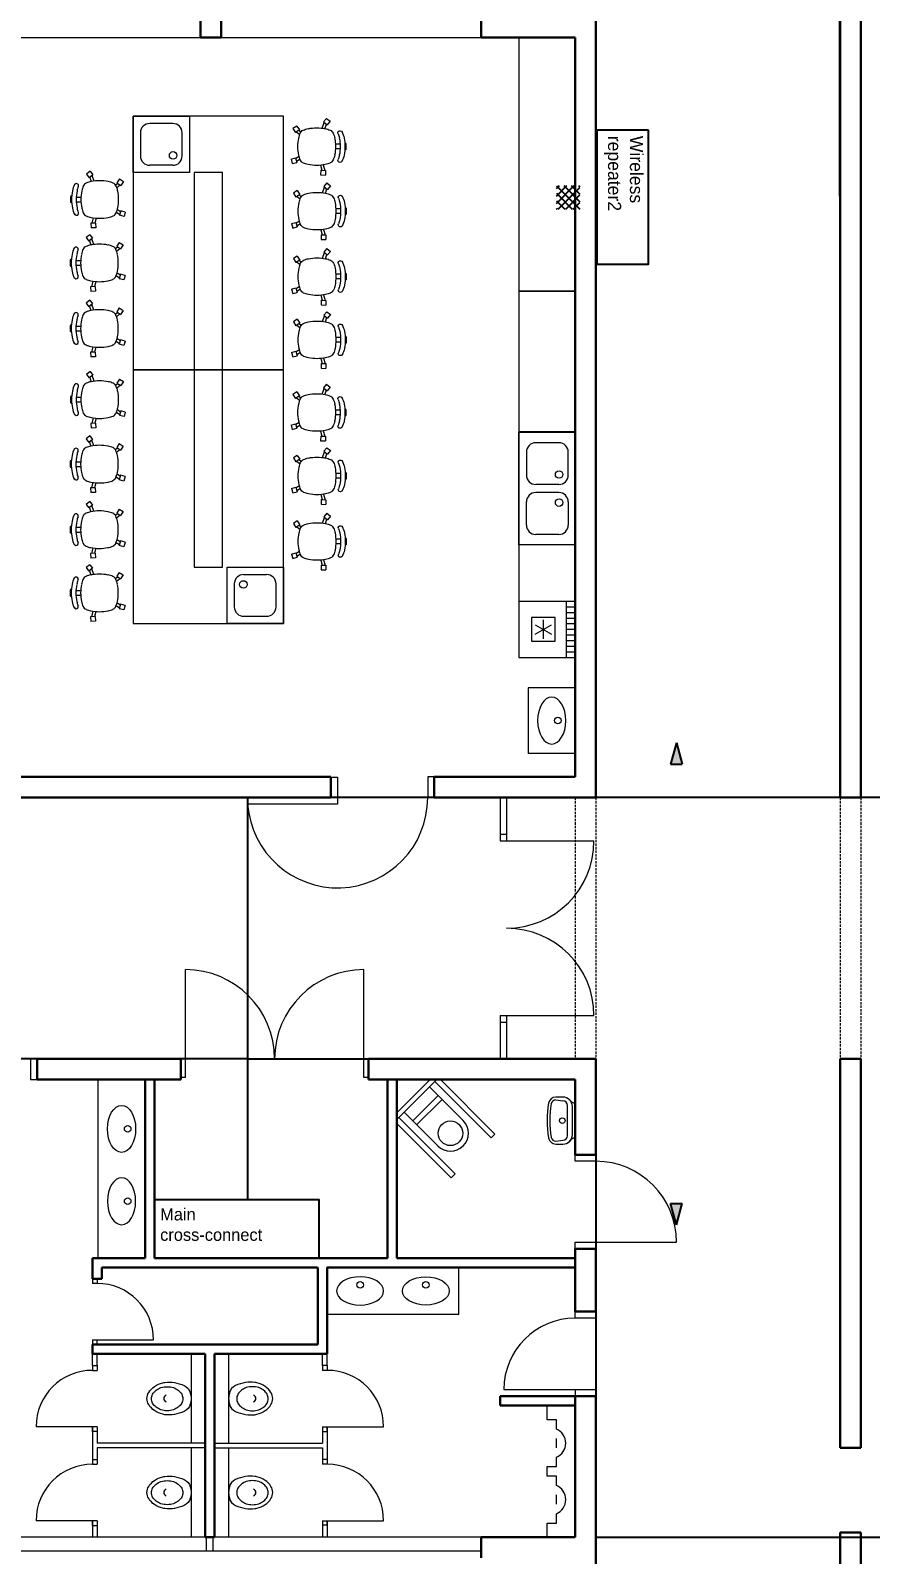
# Model space of a CAD drawing. Header units: inches. Extents: x 11 to 1053, y 2 to 902.
# Drawn here: x 290.2 to 379.7, y 363.3 to 525.5 of the extents above; entities that cross this region are included whole.
import ezdxf

# ---------------------------------------------------------------- set-up
doc = ezdxf.new("R2010")
doc.units = ezdxf.units.IN
doc.header["$MEASUREMENT"] = 0
doc.linetypes.add('DASHED2', pattern=[0.375, 0.25, -0.125])
for name, color, linetype, lineweight in [('A-GREDE', 5, 'DASHED2', 0), ('A-SANITARIJE', 253, 'Continuous', 0), ('OPREMA', 253, 'Continuous', 0), ('PROZORI I VRATA', 5, 'Continuous', 0), ('STOLARIJA', 5, 'Continuous', 0), ('ZID', 5, 'Continuous', 30)]:
    doc.layers.add(name, color=color, linetype=linetype, lineweight=lineweight)
doc.layers.add('SRAFURA', color=2, linetype='Continuous')

# ---------------------------------------------------------------- blocks, each defined once
blk = doc.blocks.new('IUM_5030')
at = {"layer": 'A-SANITARIJE'}
for p, q in [((18.5, 0), (-18.5, 0)), ((-25, -13), (-25, -20.5)), ((-22, -20.5), (-21, -13)), ((16, -8), (-16, -8)), ((15, -3), (-15, -3)), ((22, -20.5), (21, -13)), ((25, -20.5), (25, -13))]:
    blk.add_line(p, q, dxfattribs=at)
blk.add_circle((0, -13.7), 3, dxfattribs=at)
for centre, radius, start, end in [((-15, -13), 10, 90, 180), ((-25.5, 0.3), 6.94, 302.7149, 357.9304), ((-16, -13), 5, 90, 180), ((15, -13), 10, 0, 90), ((16, -13), 5, 0, 90), ((25.5, 0.3), 6.94, 182.0696, 237.2851), ((-17, -20.5), 8, 180, 259.976), ((-17, -20.5), 5, 180, 259.976), ((0, 75.7), 105.7, 259.976, 280.024), ((0, 75.7), 102.7, 259.976, 280.024), ((17, -20.5), 5, 280.024, 0), ((17, -20.5), 8, 280.024, 0)]:
    blk.add_arc(centre, radius, start, end, dxfattribs=at)
blk = doc.blocks.new('lab.st.')
at = {"layer": 'OPREMA', "lineweight": 9}
for p, q in [((-27, 13), (-25.7, 17.8)), ((-25.7, 17.8), (-20.9, 16.5)), ((-22.2, 11.6), (-20.9, 16.5)), ((4.2, 19.5), (5.6, 24.8)), ((4.5, 29.8), (9.5, 30)), ((4.7, 24.8), (4.5, 29.8)), ((4.7, 24.8), (9.7, 25)), ((7.2, 19.1), (8.8, 25)), ((9.7, 25), (9.5, 30)), ((-27, 13), (-22.2, 11.6)), ((-18.5, 10.2), (-22, 12.5)), ((-17.5, 13.2), (-21.1, 15.6)), ((-25, -19.5), (-22.2, -15.3)), ((-18.1, -18), (-22.2, -15.3)), ((-17.8, -12.9), (-21.5, -15.8)), ((-16.6, -15.7), (-18.8, -17.5)), ((-20.8, -22.2), (-25, -19.5)), ((-20.8, -22.2), (-18.1, -18)), ((6.1, -19.9), (8.3, -25.9)), ((7.6, -26.5), (11.5, -23.4)), ((9.1, -19.4), (10.8, -24)), ((10.6, -30.3, -1.6), (14.5, -27.2, -1.6))]:
    blk.add_line(p, q, dxfattribs=at)
at = {"layer": 'OPREMA'}
for p, q in [((25.2, 2.2), (20.2, 2.2)), ((30.1, 3.2), (30.8, 3.2)), ((31.3, -3.3), (31.3, 2.7)), ((25.2, -2.8), (20.2, -2.8)), ((30.1, -3.8), (30.8, -3.8))]:
    blk.add_line(p, q, dxfattribs=at)
at = {"layer": 'OPREMA', "lineweight": 9, "extrusion": (-0.780984, -0.624551, 2.77556e-17)}
for p, q in [((10.6, -30.3, -1.6), (7.6, -26.5)), ((14.5, -27.2, -1.6), (11.5, -23.4))]:
    blk.add_line(p, q, dxfattribs=at)
at = {"layer": 'OPREMA'}
for centre, radius, start, end in [((-11.7, 11.6), 6, 112.8337, 157.1663), ((-3.2, -8.5), 27.9, 101.7009, 112.8337), ((0.3, -25.2), 44.9, 90, 101.7009), ((0.3, -25.2), 44.9, 78.2991, 90), ((3.7, -8.5), 27.9, 67.1663, 78.2991), ((12.2, 11.6), 6, 22.8337, 67.1663), ((25.1, 14.2), 2.29, 21.5813, 201.5813), ((25.1, -0.3), 44.9, 168.2991, 180), ((8.5, 3.1), 27.9, 157.1663, 168.2991), ((-7.9, 3.1), 27.9, 11.7009, 22.8337), ((-24.6, -0.3), 44.9, 0, 11.7009), ((-2.9, 3.1), 27.9, 11.7009, 21.5813), ((-19.6, -0.3), 44.9, 0, 11.7009), ((2.1, 3.1), 27.9, 11.7009, 26.5651), ((-14.6, -0.3), 44.9, 0, 11.7009), ((30.8, 2.7), 0.5, 0, 90), ((25.1, -0.3), 44.9, 180, 191.7009), ((8.5, -3.8), 27.9, 191.7009, 202.8337), ((-11.7, -12.3), 6, 202.8337, 247.1663), ((12.2, -12.3), 6, 292.8337, 337.1663), ((-7.9, -3.8), 27.9, 337.1663, 348.2991), ((-24.6, -0.3), 44.9, 348.2991, 0), ((25.1, -14.9), 2.29, 158.4187, 338.4187), ((-2.9, -3.8), 27.9, 338.4187, 348.2991), ((-19.6, -0.3), 44.9, 348.2991, 0), ((2.1, -3.8), 27.9, 333.4349, 348.2991), ((-14.6, -0.3), 44.9, 348.2991, 0), ((30.8, -3.3), 0.5, 270, 0), ((-3.2, 7.9), 27.9, 247.1663, 258.2991), ((0.3, 24.6), 44.9, 258.2991, 270), ((0.3, 24.6), 44.9, 270, 281.7009), ((3.7, 7.9), 27.9, 281.7009, 292.8337)]:
    blk.add_arc(centre, radius, start, end, dxfattribs=at)
blk = doc.blocks.new('STRELICA-TIC')
blk.add_hatch(color=256).paths.add_polyline_path([(0.62, 4.07), (-0.81, 4.07), (-0.1, 1.39)])
for p, q in [((-0.1, 1.39), (-0.81, 4.07)), ((0.62, 4.07), (-0.81, 4.07)), ((-0.1, 1.39), (0.62, 4.07))]:
    blk.add_line(p, q)

msp = doc.modelspace()

# ---------------------------------------------------------------- hatches: boundary and pattern name
at = {"layer": 'SRAFURA'}
h = msp.add_hatch(dxfattribs=at)
h.set_pattern_fill('ANSI37', color=256, scale=4.5, angle=90, style=0)
h.set_pattern_definition([(315, (5245.03795, -7832.7789), (0.397747564, 0.397747564), []), (45, (5245.03795, -7832.7789), (-0.397747564, 0.397747564), [])])
h.paths.add_polyline_path([(346.23, 506.45), (348.73, 506.45), (348.73, 508.95), (346.23, 508.95)])

# ---------------------------------------------------------------- linework, layer by layer
at = {"color": 3}
for p, q in [((376.3, 606.01, 100), (376.43, 443.81, 50)), ((313.36, 416.01, 50), (228.23, 416.06, 50)), ((313.36, 416.01, 50), (325.73, 416, 50)), ((325.73, 416, 50), (350.43, 415.99, 50)), ((350.43, 415.99, 50), (350.43, 365.11, 50)), ((350.43, 365.11, 50), (350.43, 283.58, 50))]:
    msp.add_line(p, q, dxfattribs=at)
at = {"color": 1}
for p, q in [((751.67, 443.81), (313.33, 443.81)), ((313.33, 443.81), (313.33, 401.04))]:
    msp.add_line(p, q, dxfattribs=at)
at = {"color": 85, "true_color": 0x58ba48}
msp.add_line((350.43, 365.11, 50), (429.38, 365.11, 50), dxfattribs=at)
at = {"color": 6}
msp.add_lwpolyline([(356.05, 514.84), (350.53, 514.84), (350.53, 500.58), (356.05, 500.58)], close=True, dxfattribs=at)
at = {"color": 1, "elevation": 50}
msp.add_lwpolyline([(303.43, 394.81), (303.43, 401.03), (320.92, 401.03), (320.92, 394.81)], close=True, dxfattribs=at)
at = {"layer": 'A-GREDE'}
for p, q in [((348.23, 443.81, 50), (348.23, 416.01, 50)), ((350.43, 443.81, 50), (350.43, 416.01, 50)), ((376.43, 443.81, 50), (376.43, 416.01, 50)), ((378.63, 443.81, 50), (378.63, 416.01, 50))]:
    msp.add_line(p, q, dxfattribs=at)
at = {"layer": 'A-SANITARIJE'}
for p, q in [((301.93, 514.56, 50), (301.93, 512.11, 50)), ((305.38, 515.56, 50), (302.93, 515.56, 50)), ((306.38, 512.11, 50), (306.38, 514.56, 50)), ((305.38, 511.11, 50), (302.93, 511.11, 50)), ((342.23, 470.71, 50), (342.23, 482.71, 50)), ((342.23, 482.71, 50), (348.23, 482.71, 50)), ((342.23, 482.71, 50), (348.23, 482.71, 50)), ((348.23, 482.71, 50), (348.23, 470.71, 50)), ((348.23, 482.71, 50), (348.23, 470.71, 50)), ((343.04, 480.59, 50), (343.04, 478.14, 50)), ((346.49, 481.59, 50), (344.04, 481.59, 50)), ((347.49, 478.14, 50), (347.49, 480.59, 50)), ((346.49, 477.14, 50), (344.04, 477.14, 50)), ((346.29, 477.14, 50), (344.04, 477.14, 50)), ((343.04, 472.82, 50), (343.04, 475.28, 50)), ((346.49, 476.28, 50), (344.04, 476.28, 50)), ((346.29, 476.28, 50), (344.04, 476.28, 50)), ((347.49, 475.28, 50), (347.49, 472.82, 50)), ((347.49, 475.28, 50), (347.49, 472.82, 50)), ((348.23, 470.71, 50), (342.23, 470.71, 50)), ((348.23, 470.71, 50), (342.23, 470.71, 50)), ((346.49, 471.82, 50), (344.04, 471.82, 50)), ((312.93, 467.56, 50), (315.38, 467.56, 50)), ((311.93, 466.56, 50), (311.93, 464.11, 50)), ((316.38, 464.11, 50), (316.38, 466.56, 50)), ((312.93, 463.11, 50), (315.38, 463.11, 50)), ((348.23, 455.51, 50), (343.23, 455.51, 50)), ((343.23, 455.51, 50), (343.23, 448.51, 50)), ((348.23, 448.51, 50), (343.23, 448.51, 50)), ((297.43, 394.81, 50), (297.43, 413.81, 50)), ((333.9, 413.81, 50), (339.69, 408.01, 50)), ((333.63, 412.11, 50), (330.93, 409.41, 50)), ((336.3, 409.44, 50), (332.71, 413.03, 50)), ((333.27, 413.59, 50), (339.27, 407.59, 50)), ((334.05, 411.69, 50), (331.35, 408.99, 50)), ((329.23, 409.14, 50), (335.03, 403.34, 50)), ((329.45, 409.77, 50), (335.45, 403.77, 50)), ((333.6, 406.74, 50), (330.01, 410.33, 50)), ((339.27, 407.59, 50), (339.69, 408.01, 50)), ((335.03, 403.34, 50), (335.45, 403.77, 50)), ((335.83, 388.81, 50), (335.83, 393.81, 50)), ((335.83, 388.81, 50), (321.83, 388.81, 50)), ((307.33, 384.61, 50), (307.33, 375.11, 50)), ((311.33, 384.61, 50), (311.33, 375.11, 50)), ((345.23, 377.61, 50), (345.23, 379.11, 50)), ((348.23, 365.61, 50), (348.23, 378.61, 50)), ((348.23, 365.61, 50), (348.23, 378.61, 50)), ((348.23, 365.61, 50), (348.23, 378.61, 50)), ((346.23, 377.61, 50), (345.23, 377.61, 50)), ((346.23, 376.61, 50), (346.23, 377.61, 50)), ((346.23, 374.61, 50), (346.23, 375.61, 50)), ((307.33, 374.61, 50), (307.33, 365.11, 50)), ((311.33, 374.61, 50), (311.33, 365.11, 50)), ((346.23, 372.61, 50), (346.23, 373.61, 50)), ((345.23, 372.61, 50), (346.23, 372.61, 50)), ((345.23, 371.61, 50), (345.23, 372.61, 50)), ((345.23, 371.61, 50), (345.23, 372.61, 50)), ((346.23, 371.61, 50), (345.23, 371.61, 50)), ((346.23, 370.61, 50), (346.23, 371.61, 50)), ((346.23, 368.61, 50), (346.23, 369.61, 50)), ((345.23, 365.11, 50), (345.23, 366.61, 50)), ((345.23, 365.11, 50), (345.23, 366.61, 50)), ((345.23, 366.61, 50), (346.23, 366.61, 50)), ((346.23, 366.61, 50), (346.23, 367.61, 50))]:
    msp.add_line(p, q, dxfattribs=at)
at = {"layer": 'A-SANITARIJE', "elevation": 50}
for points in [[(307.16, 510.34), (301.16, 510.34), (301.16, 516.34), (307.16, 516.34)], [(317.16, 462.34), (311.16, 462.34), (311.16, 468.34), (317.16, 468.34)]]:
    msp.add_lwpolyline(points, close=True, dxfattribs=at)
for points in [[(307.33, 379.86, -0.065542), (307.25, 379.26, -0.223473), (306.59, 378.48, -0.060881), (305.55, 378.16, -0.084137), (304.55, 378.14, -0.012085), (304.31, 378.19, -0.07849), (303.45, 378.57, -0.107173), (302.82, 379.21, -0.14283), (302.63, 379.86, -0.14283), (302.82, 380.51, -0.107173), (303.45, 381.15, -0.07849), (304.31, 381.53, -0.012085), (304.55, 381.57, -0.084137), (305.55, 381.56, -0.060881), (306.59, 381.23, -0.223473), (307.25, 380.45, -0.065542)], [(311.33, 379.86, 0.065542), (311.41, 379.26, 0.223473), (312.07, 378.48, 0.060881), (313.11, 378.16, 0.084137), (314.11, 378.14, 0.012085), (314.35, 378.19, 0.07849), (315.21, 378.57, 0.107173), (315.84, 379.21, 0.14283), (316.03, 379.86, 0.14283), (315.84, 380.51, 0.107173), (315.21, 381.15, 0.07849), (314.35, 381.53, 0.012085), (314.11, 381.57, 0.084137), (313.11, 381.56, 0.060881), (312.07, 381.23, 0.223473), (311.41, 380.45, 0.065542)], [(303.11, 379.84, -0.125137), (303.23, 380.31, -0.105833), (303.6, 380.75, -0.08656), (304.12, 381.02, -0.076574), (304.79, 381.12, -0.076574), (305.45, 381.02, -0.08656), (305.97, 380.75, -0.105833), (306.34, 380.31, -0.125137), (306.46, 379.84, -0.125137), (306.34, 379.37, -0.105833), (305.97, 378.94, -0.08656), (305.45, 378.67, -0.076574), (304.79, 378.56, -0.076574), (304.12, 378.67, -0.08656), (303.6, 378.94, -0.105833), (303.23, 379.37, -0.125137)], [(315.55, 379.84, 0.125137), (315.43, 380.31, 0.105833), (315.06, 380.75, 0.08656), (314.53, 381.02, 0.076574), (313.87, 381.12, 0.076574), (313.21, 381.02, 0.08656), (312.69, 380.75, 0.105833), (312.31, 380.31, 0.125137), (312.19, 379.84, 0.125137), (312.31, 379.37, 0.105833), (312.69, 378.94, 0.08656), (313.21, 378.67, 0.076574), (313.87, 378.56, 0.076574), (314.53, 378.67, 0.08656), (315.06, 378.94, 0.105833), (315.43, 379.37, 0.125137)], [(307.33, 369.86, -0.065542), (307.25, 369.26, -0.223473), (306.59, 368.48, -0.060881), (305.55, 368.16, -0.084137), (304.55, 368.14, -0.012085), (304.31, 368.19, -0.07849), (303.45, 368.57, -0.107173), (302.82, 369.21, -0.14283), (302.63, 369.86, -0.14283), (302.82, 370.51, -0.107173), (303.45, 371.15, -0.07849), (304.31, 371.53, -0.012085), (304.55, 371.57, -0.084137), (305.55, 371.56, -0.060881), (306.59, 371.23, -0.223473), (307.25, 370.45, -0.065542)], [(311.33, 369.86, 0.065542), (311.41, 369.26, 0.223473), (312.07, 368.48, 0.060881), (313.11, 368.16, 0.084137), (314.11, 368.14, 0.012085), (314.35, 368.19, 0.07849), (315.21, 368.57, 0.107173), (315.84, 369.21, 0.14283), (316.03, 369.86, 0.14283), (315.84, 370.51, 0.107173), (315.21, 371.15, 0.07849), (314.35, 371.53, 0.012085), (314.11, 371.57, 0.084137), (313.11, 371.56, 0.060881), (312.07, 371.23, 0.223473), (311.41, 370.45, 0.065542)], [(303.11, 369.84, -0.125137), (303.23, 370.31, -0.105833), (303.6, 370.75, -0.08656), (304.12, 371.02, -0.076574), (304.79, 371.12, -0.076574), (305.45, 371.02, -0.08656), (305.97, 370.75, -0.105833), (306.34, 370.31, -0.125137), (306.46, 369.84, -0.125137), (306.34, 369.37, -0.105833), (305.97, 368.94, -0.08656), (305.45, 368.67, -0.076574), (304.79, 368.56, -0.076574), (304.12, 368.67, -0.08656), (303.6, 368.94, -0.105833), (303.23, 369.37, -0.125137)], [(315.55, 369.84, 0.125137), (315.43, 370.31, 0.105833), (315.06, 370.75, 0.08656), (314.53, 371.02, 0.076574), (313.87, 371.12, 0.076574), (313.21, 371.02, 0.08656), (312.69, 370.75, 0.105833), (312.31, 370.31, 0.125137), (312.19, 369.84, 0.125137), (312.31, 369.37, 0.105833), (312.69, 368.94, 0.08656), (313.21, 368.67, 0.076574), (313.87, 368.56, 0.076574), (314.53, 368.67, 0.08656), (315.06, 368.94, 0.105833), (315.43, 369.37, 0.125137)]]:
    msp.add_lwpolyline(points, format="xyb", close=True, dxfattribs=at)
at = {"layer": 'A-SANITARIJE'}
for centre, radius in [((305.42, 512.17, 50), 0.4), ((346.52, 478.2, 50), 0.4), ((346.52, 478.2, 50), 0.4), ((346.52, 475.21, 50), 0.4), ((346.52, 475.21, 50), 0.4), ((312.9, 466.5, 50), 0.4), ((346.38, 452.01, 50), 0.35), ((300.58, 408.56, 50), 0.35), ((334.95, 408.09, 50), 1.31), ((300.58, 400.86, 50), 0.35), ((325.33, 391.96, 50), 0.35), ((332.33, 391.96, 50), 0.35)]:
    msp.add_circle(centre, radius, dxfattribs=at)
for centre, radius, start, end in [((302.93, 514.56, 50), 1, 90, 180), ((305.38, 514.56, 50), 1, 0, 90), ((302.93, 512.11, 50), 1, 180, 270), ((305.38, 512.11, 50), 1, 270, 0), ((344.04, 480.59, 50), 1, 90, 180), ((346.49, 480.59, 50), 1, 0, 90), ((344.04, 478.14, 50), 1, 180, 270), ((346.49, 478.14, 50), 1, 270, 0), ((346.49, 478.14, 50), 1, 270, 0), ((344.04, 475.28, 50), 1, 90, 180), ((346.49, 475.28, 50), 1, 0, 90), ((346.49, 475.28, 50), 1, 0, 90), ((344.04, 472.82, 50), 1, 180, 270), ((346.49, 472.82, 50), 1, 270, 0), ((312.93, 466.56, 50), 1, 90, 180), ((315.38, 466.56, 50), 1, 0, 90), ((312.93, 464.11, 50), 1, 180, 270), ((315.38, 464.11, 50), 1, 270, 0), ((334.95, 408.09, 50), 1.91, 225, 45), ((304.79, 379.86, 50), 0.369, 107.1648, 252.8352), ((313.87, 379.86, 50), 0.369, 287.1648, 72.8352), ((345.6, 375.11, 50), 1.63, 292.6199, 67.3801), ((304.79, 369.86, 50), 0.369, 107.1648, 252.8352), ((313.87, 369.86, 50), 0.369, 287.1648, 72.8352), ((345.6, 369.11, 50), 1.63, 292.6199, 67.3801)]:
    msp.add_arc(centre, radius, start, end, dxfattribs=at)
at = {"layer": 'A-SANITARIJE', "extrusion": (0, 0, -1)}
for centre, major_axis in [((345.73, 452.01, 50), (0, 2.5)), ((299.93, 400.86, 50), (0, 2.5)), ((325.33, 391.31, 50), (-2.5, 0))]:
    msp.add_ellipse(centre, major_axis=major_axis, ratio=0.6, dxfattribs=at)
at = {"layer": 'A-SANITARIJE'}
for centre, major_axis in [((299.93, 408.56, 50), (0, -2.5)), ((332.33, 391.31, 50), (2.5, 0))]:
    msp.add_ellipse(centre, major_axis=major_axis, ratio=0.6, dxfattribs=at)
at = {"layer": 'OPREMA'}
for p, q in [((301.16, 516.34, 50), (301.16, 489.34, 50)), ((317.16, 516.34, 50), (301.16, 516.34, 50)), ((316.66, 516.34, 50), (301.66, 516.34, 50)), ((317.16, 489.34, 50), (317.16, 516.34, 50)), ((301.16, 489.34, 50), (317.16, 489.34, 50)), ((317.16, 489.34, 50), (301.16, 489.34, 50)), ((301.16, 489.34, 50), (301.16, 462.34, 50)), ((317.16, 462.34, 50), (317.16, 489.34, 50)), ((342.23, 464.73, 50), (342.23, 458.73, 50)), ((342.23, 464.73, 50), (348.23, 464.73, 50)), ((347.28, 464.73, 50), (347.28, 458.73, 50)), ((301.16, 462.34, 50), (317.16, 462.34, 50)), ((342.23, 458.73, 50), (348.23, 458.73, 50))]:
    msp.add_line(p, q, dxfattribs=at)
at = {"layer": 'OPREMA', "lineweight": 9}
for p, q in [((347.28, 464.13, 50), (348.23, 464.13, 50)), ((344.84, 460.72, 50), (344.84, 462.72, 50)), ((347.28, 463.53, 50), (348.23, 463.53, 50)), ((347.28, 462.93, 50), (348.23, 462.93, 50)), ((347.28, 462.33, 50), (348.23, 462.33, 50)), ((343.98, 462.22, 50), (345.71, 461.22, 50)), ((343.98, 461.22, 50), (345.71, 462.22, 50)), ((347.28, 461.73, 50), (348.23, 461.73, 50)), ((347.28, 461.13, 50), (348.23, 461.13, 50)), ((347.28, 460.53, 50), (348.23, 460.53, 50)), ((347.28, 459.93, 50), (348.23, 459.93, 50)), ((347.28, 459.33, 50), (348.23, 459.33, 50))]:
    msp.add_line(p, q, dxfattribs=at)
at = {"layer": 'OPREMA', "elevation": 50}
for points in [[(342.23, 497.71), (348.23, 497.71), (348.23, 524.71), (342.23, 524.71)], [(310.66, 510.34), (307.66, 510.34), (307.66, 489.34), (310.66, 489.34)], [(342.23, 497.71), (342.23, 482.71), (348.23, 482.71), (348.23, 497.71)], [(310.66, 489.34), (307.66, 489.34), (307.66, 468.34), (310.66, 468.34)], [(342.23, 458.73), (348.23, 458.73), (348.23, 482.73), (342.23, 482.73)]]:
    msp.add_lwpolyline(points, close=True, dxfattribs=at)
at = {"layer": 'OPREMA', "lineweight": 9, "elevation": 50}
msp.add_lwpolyline([(346.09, 462.97), (343.59, 462.97), (343.59, 460.47), (346.09, 460.47)], close=True, dxfattribs=at)
at = {"layer": 'PROZORI I VRATA'}
for p, q in [((332.78, 413.81, 50), (329.23, 410.26, 50)), ((333.49, 413.81, 50), (329.23, 409.55, 50)), ((296.83, 392.61, 50), (296.83, 392.11, 50)), ((297.33, 392.61, 50), (297.33, 392.11, 50)), ((297.33, 392.11, 50), (296.83, 392.11, 50)), ((296.83, 386.11, 50), (303.33, 386.11, 50)), ((296.83, 386.11, 50), (296.83, 385.61, 50)), ((297.33, 385.61, 50), (297.33, 386.11, 50)), ((296.83, 385.61, 50), (297.33, 385.61, 50)), ((296.83, 383.36, 50), (296.83, 384.61, 50)), ((297.33, 383.36, 50), (297.33, 384.61, 50)), ((321.33, 383.36, 50), (321.33, 384.61, 50)), ((321.83, 383.36, 50), (321.83, 384.61, 50)), ((296.83, 383.36, 50), (296.83, 382.86, 50)), ((296.83, 383.36, 50), (297.33, 383.36, 50)), ((296.83, 382.86, 50), (297.33, 382.86, 50)), ((297.33, 383.36, 50), (297.33, 382.86, 50)), ((321.33, 383.36, 50), (321.33, 382.86, 50)), ((321.83, 383.36, 50), (321.33, 383.36, 50)), ((321.83, 382.86, 50), (321.33, 382.86, 50)), ((321.83, 383.36, 50), (321.83, 382.86, 50)), ((297.33, 376.86, 50), (290.83, 376.86, 50)), ((296.83, 376.36, 50), (296.83, 376.86, 50)), ((296.83, 376.81, 50), (296.83, 373.36, 50)), ((297.33, 376.36, 50), (296.83, 376.36, 50)), ((296.83, 376.31, 50), (296.83, 373.81, 50)), ((296.83, 376.31, 50), (296.83, 375.31, 50)), ((297.33, 376.86, 50), (297.33, 376.36, 50)), ((297.33, 376.81, 50), (297.33, 375.11, 50)), ((321.33, 376.86, 50), (327.83, 376.86, 50)), ((321.33, 376.86, 50), (321.33, 376.36, 50)), ((321.33, 376.81, 50), (321.33, 375.11, 50)), ((321.33, 376.36, 50), (321.83, 376.36, 50)), ((321.83, 376.36, 50), (321.83, 376.86, 50)), ((321.83, 376.81, 50), (321.83, 373.36, 50)), ((321.83, 376.31, 50), (321.83, 373.81, 50)), ((321.83, 376.31, 50), (321.83, 375.31, 50)), ((308.83, 375.11, 50), (297.33, 375.11, 50)), ((309.83, 375.11, 50), (321.33, 375.11, 50)), ((296.83, 373.36, 50), (296.83, 372.86, 50)), ((296.83, 373.36, 50), (297.33, 373.36, 50)), ((297.33, 374.61, 50), (297.33, 373.36, 50)), ((308.83, 374.61, 50), (297.33, 374.61, 50)), ((297.33, 373.36, 50), (297.33, 372.86, 50)), ((309.83, 374.61, 50), (321.33, 374.61, 50)), ((321.33, 374.61, 50), (321.33, 373.36, 50)), ((321.33, 373.36, 50), (321.33, 372.86, 50)), ((321.83, 373.36, 50), (321.33, 373.36, 50)), ((321.83, 373.36, 50), (321.83, 372.86, 50)), ((296.83, 372.86, 50), (297.33, 372.86, 50)), ((321.83, 372.86, 50), (321.33, 372.86, 50)), ((297.33, 366.86, 50), (290.83, 366.86, 50)), ((296.83, 366.36, 50), (296.83, 366.86, 50)), ((296.83, 366.81, 50), (296.83, 365.11, 50)), ((297.33, 366.86, 50), (297.33, 366.36, 50)), ((297.33, 366.81, 50), (297.33, 365.11, 50)), ((321.33, 366.86, 50), (327.83, 366.86, 50)), ((321.33, 366.86, 50), (321.33, 366.36, 50)), ((321.33, 366.81, 50), (321.33, 365.11, 50)), ((321.83, 366.36, 50), (321.83, 366.86, 50)), ((321.83, 366.81, 50), (321.83, 365.11, 50)), ((296.83, 366.36, 50), (297.33, 366.36, 50)), ((321.33, 366.41, 50), (321.83, 366.41, 50))]:
    msp.add_line(p, q, dxfattribs=at)
for centre, start, end in [((297.33, 386.11, 50), 0, 90), ((296.83, 376.86, 50), 90, 180), ((321.83, 376.86, 50), 0, 90), ((296.83, 366.86, 50), 90, 180), ((321.83, 366.86, 50), 0, 90)]:
    msp.add_arc(centre, 6, start, end, dxfattribs=at)
at = {"layer": 'STOLARIJA'}
for p, q in [((274.33, 524.71, 50), (308.33, 524.71, 50)), ((310.53, 524.71, 50), (338.23, 524.71, 50)), ((322.23, 446, 50), (322.93, 446, 50)), ((322.93, 446, 50), (322.93, 443.11, 50)), ((333.23, 446.01, 50), (332.53, 446.01, 50)), ((332.53, 446.01, 50), (332.53, 443.81, 50)), ((322.93, 443.11, 50), (313.36, 443.11, 50)), ((322.93, 443.81, 50), (322.23, 443.81, 50)), ((332.53, 443.81, 50), (333.23, 443.81, 50)), ((340.23, 443.81, 50), (340.23, 439.21, 50)), ((340.93, 443.81, 50), (340.93, 439.21, 50)), ((340.23, 439.91, 50), (340.93, 439.91, 50)), ((340.23, 439.21, 50), (350.23, 439.21, 50)), ((306.73, 414.01, 50), (306.73, 425.51, 50)), ((325.73, 414.01, 50), (325.73, 425.51, 50)), ((340.23, 420.61, 50), (350.23, 420.61, 50)), ((340.23, 420.61, 50), (340.23, 416.01, 50)), ((340.93, 420.61, 50), (340.93, 416.01, 50)), ((340.23, 419.91, 50), (340.93, 419.91, 50)), ((290.93, 416.01, 50), (290.23, 416.01, 50)), ((290.23, 416.01, 50), (290.23, 413.81, 50)), ((306.73, 416.01, 50), (306.23, 416.01, 50)), ((306.73, 416.01, 50), (325.73, 416.01, 50)), ((326.23, 416, 50), (325.73, 416, 50)), ((290.23, 413.81, 50), (290.93, 413.81, 50)), ((306.73, 414.01, 50), (306.23, 414.01, 50)), ((326.23, 414.01, 50), (325.73, 414.01, 50)), ((348.23, 405.11, 50), (348.23, 405.81, 50)), ((350.43, 405.81, 50), (350.43, 405.11, 50)), ((350.43, 405.11, 50), (348.23, 405.11, 50)), ((348.23, 395.81, 50), (348.23, 396.51, 50)), ((348.23, 396.51, 50), (359.03, 396.51, 50)), ((350.43, 396.51, 50), (350.43, 395.81, 50)), ((348.23, 388.41, 50), (348.23, 389.11, 50)), ((350.43, 388.41, 50), (348.23, 388.41, 50)), ((350.43, 389.11, 50), (350.43, 388.41, 50)), ((340.63, 380.81, 50), (350.43, 380.81, 50)), ((348.23, 380.81, 50), (348.23, 380.11, 50)), ((350.43, 380.81, 50), (350.43, 380.11, 50)), ((338.23, 365.11, 50), (274.33, 365.11, 50)), ((308.95, 365.11, 50), (308.95, 363.61, 50)), ((309.65, 365.11, 50), (309.65, 363.61, 50)), ((338.23, 363.61, 50), (274.33, 363.61, 50))]:
    msp.add_line(p, q, dxfattribs=at)
for centre, radius, start, end in [((322.93, 443.81, 50), 9.6, 184.1815, 0), ((340.93, 439.21, 50), 9.3, 270, 0), ((340.93, 420.61, 50), 9.3, 0, 90), ((306.73, 416.01, 50), 9.5, 0, 90), ((325.73, 416.01, 50), 9.5, 90, 180), ((350.43, 396.51, 50), 8.6, 0, 90), ((348.23, 380.81, 50), 7.6, 90, 180)]:
    msp.add_arc(centre, radius, start, end, dxfattribs=at)
at = {"layer": 'ZID'}
for p, q in [((350.43, 443.81, 50), (350.43, 536.91, 50)), ((376.43, 536.91, 50), (376.43, 443.81, 50)), ((378.63, 443.81, 50), (378.63, 536.91, 50)), ((338.23, 524.71, 50), (338.23, 526.91, 50)), ((338.23, 524.71, 50), (348.23, 524.71, 50)), ((348.23, 446.01, 50), (348.23, 524.71, 50)), ((322.23, 446.01, 50), (270.43, 446.01, 50)), ((322.23, 443.81, 50), (322.23, 446.01, 50)), ((348.23, 446.01, 50), (333.23, 446.01, 50)), ((333.23, 443.81, 50), (333.23, 446.01, 50)), ((322.23, 443.81, 50), (253.23, 443.81, 50)), ((350.43, 443.81, 50), (333.23, 443.81, 50)), ((376.43, 443.81, 50), (378.63, 443.81, 50)), ((290.93, 416.01, 50), (306.23, 416.01, 50)), ((290.93, 413.81, 50), (290.93, 416.01, 50)), ((306.23, 416.01, 50), (306.23, 413.81, 50)), ((326.23, 416.01, 50), (350.43, 416.01, 50)), ((326.23, 416.01, 50), (326.23, 413.81, 50)), ((350.43, 416.01, 50), (350.43, 405.81, 50)), ((378.63, 416.01, 50), (376.43, 416.01, 50)), ((376.43, 374.61, 50), (376.43, 416.01, 50)), ((378.63, 374.61, 50), (378.63, 416.01, 50)), ((290.93, 413.81, 50), (306.23, 413.81, 50)), ((302.43, 413.81, 50), (302.43, 394.81, 50)), ((303.43, 413.81, 50), (303.43, 394.81, 50)), ((326.23, 413.81, 50), (327.73, 413.81, 50)), ((327.73, 413.81, 50), (348.23, 413.81, 50)), ((328.23, 413.81, 50), (328.23, 394.81, 50)), ((329.23, 413.81, 50), (329.23, 394.81, 50)), ((348.23, 413.81, 50), (348.23, 405.81, 50)), ((348.23, 405.81, 50), (350.43, 405.81, 50)), ((348.23, 395.81, 50), (348.23, 394.61, 50)), ((348.23, 395.81, 50), (350.43, 395.81, 50)), ((350.43, 395.81, 50), (350.43, 389.11, 50)), ((302.43, 394.81, 50), (296.83, 394.81, 50)), ((296.83, 394.81, 50), (296.83, 392.61, 50)), ((328.23, 394.81, 50), (303.43, 394.81, 50)), ((348.23, 394.81, 50), (329.23, 394.81, 50)), ((348.23, 394.61, 50), (348.23, 389.11, 50)), ((297.33, 392.61, 50), (296.83, 392.61, 50)), ((296.83, 392.61, 50), (297.83, 392.61, 50)), ((320.78, 393.81, 50), (297.83, 393.81, 50)), ((297.83, 392.61, 50), (297.83, 393.81, 50)), ((320.83, 393.81, 50), (320.83, 385.61, 50)), ((348.23, 393.81, 50), (321.78, 393.81, 50)), ((321.83, 384.61, 50), (321.83, 393.81, 50)), ((348.23, 389.11, 50), (350.43, 389.11, 50)), ((320.83, 385.61, 50), (296.83, 385.61, 50)), ((296.83, 384.61, 50), (296.83, 385.61, 50)), ((308.83, 384.61, 50), (296.83, 384.61, 50)), ((308.83, 384.61, 50), (308.83, 365.11, 50)), ((309.83, 384.61, 50), (309.83, 365.11, 50)), ((321.83, 384.61, 50), (309.83, 384.61, 50)), ((348.23, 380.11, 50), (340.23, 380.11, 50)), ((340.23, 380.11, 50), (340.23, 379.11, 50)), ((348.23, 380.11, 50), (348.23, 365.11, 50)), ((348.23, 380.11, 50), (348.23, 365.11, 50)), ((348.23, 380.11, 50), (348.23, 365.11, 50)), ((348.23, 380.11, 50), (348.23, 365.11, 50)), ((348.23, 380.11, 50), (348.23, 365.11, 50)), ((348.23, 380.11, 50), (350.43, 380.11, 50)), ((350.43, 380.11, 50), (350.43, 352.91, 50)), ((348.23, 379.11, 50), (340.23, 379.11, 50)), ((378.63, 374.61, 50), (376.43, 374.61, 50)), ((308.83, 365.11, 50), (309.83, 365.11, 50)), ((338.23, 362.91, 50), (338.23, 365.11, 50)), ((338.23, 365.11, 50), (348.23, 365.11, 50)), ((376.43, 352.91, 50), (376.43, 365.61, 50)), ((378.63, 365.61, 50), (376.43, 365.61, 50)), ((378.63, 352.91, 50), (378.63, 365.61, 50))]:
    msp.add_line(p, q, dxfattribs=at)
at = {"layer": 'ZID', "elevation": 50}
msp.add_lwpolyline([(308.33, 524.71), (310.53, 524.71), (310.53, 526.91), (308.33, 526.91)], close=True, dxfattribs=at)

# ---------------------------------------------------------------- block references
at = {"xscale": 0.8499999999767169, "yscale": 0.8500000000003638, "zscale": 0.85, "rotation": 180}
msp.add_blockref('STRELICA-TIC', (358.92, 450.83, 50), dxfattribs=at)
at = {"xscale": -0.8499999999767169, "yscale": 0.8500000000003638, "zscale": 0.85}
msp.add_blockref('STRELICA-TIC', (358.92, 397.16, 50), dxfattribs=at)
at = {"layer": 'A-SANITARIJE', "xscale": 0.1, "yscale": 0.1, "zscale": 0.1, "rotation": 270}
msp.add_blockref('IUM_5030', (348.23, 409.44, 50), dxfattribs=at)
at = {"layer": 'OPREMA', "yscale": 0.1, "zscale": 0.1, "rotation": 180}
for p, xscale in [((320.68, 513.07, 50), -0.1), ((297.63, 507.44, 50), 0.1), ((320.72, 506.2, 50), -0.1), ((297.6, 500.69, 50), 0.1), ((320.72, 499.23, 50), -0.1), ((297.6, 493.71, 50), 0.1), ((320.72, 492.5, 50), -0.1), ((297.63, 486.14, 50), 0.1), ((320.68, 484.77, 50), -0.1), ((297.6, 479.28, 50), 0.1), ((320.72, 478.02, 50), -0.1), ((297.6, 472.3, 50), 0.1), ((320.72, 471.04, 50), -0.1), ((297.6, 465.57, 50), 0.1)]:
    msp.add_blockref('lab.st.', p, dxfattribs=dict(at, xscale=xscale))

# ---------------------------------------------------------------- texts
at = {"color": 6, "insert": (355.46, 514.25), "char_height": 1.3997, "width": 13.9284, "attachment_point": 1, "rotation": 270}
msp.add_mtext('{Wireless repeater2}', dxfattribs=at)
at = {"color": 1, "insert": (304.04, 400.12, 50), "char_height": 2.6104, "width": 3.4265, "attachment_point": 1}
msp.add_mtext('{\\H0.5x;Main cross-connect}', dxfattribs=at)

doc.saveas('drawing.dxf')
